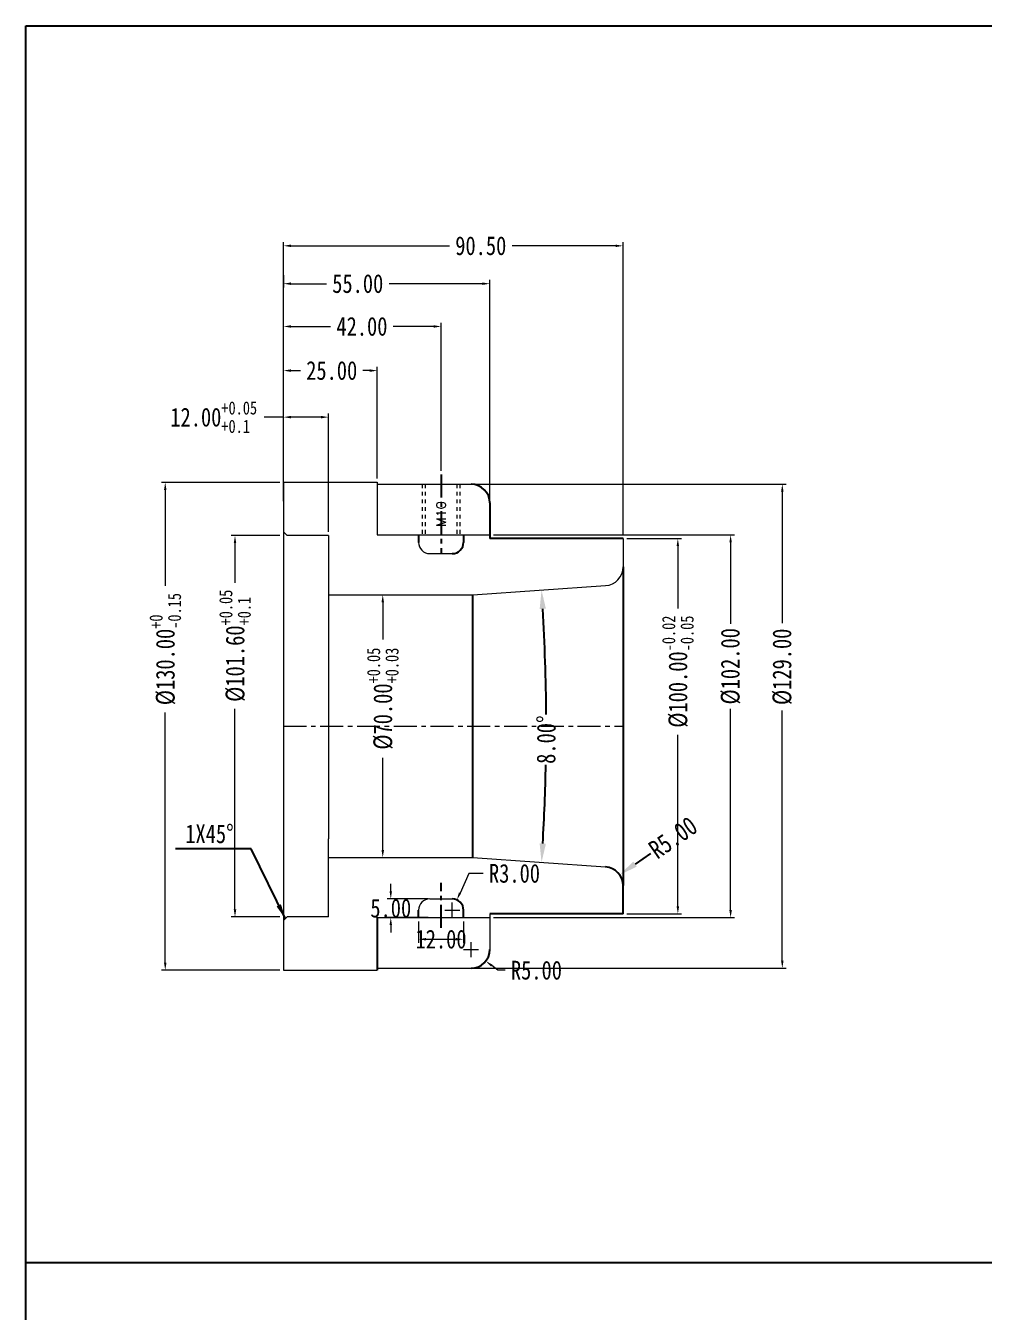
# Model space of a CAD drawing. Header units: millimetres. Extents: x 3372 to 4254, y -2880 to -2194.
# Drawn here: x 3372.4 to 3627.9, y -2536.7 to -2193.8 of the extents above; entities that cross this region are included whole.
import ezdxf
from ezdxf.enums import TextEntityAlignment as Align

# ---------------------------------------------------------------- set-up
doc = ezdxf.new("R2010")
doc.units = ezdxf.units.MM
doc.header["$LTSCALE"] = 16.335
doc.header["$PDMODE"] = 3
doc.header["$PDSIZE"] = 0.3125
doc.linetypes.add('CENTER', pattern=[0.6, 0.375, -0.075, 0.075, -0.075])
doc.linetypes.add('HIDDEN', pattern=[0.2, 0.1, -0.1])
doc.layers.get('0').update_dxf_attribs({"linetype": 'CONTINUOUS'})
doc.layers.get('Defpoints').update_dxf_attribs({"linetype": 'CONTINUOUS'})
doc.layers.add('screw', color=33, linetype='CONTINUOUS', lineweight=13)
doc.styles.get("Standard").update_dxf_attribs({"font": 'txt', "width": 0.8})
doc.styles.add('TXT', font='txt.shx', dxfattribs={"bigfont": 'gbcbig.shx'})
doc.dimstyles.new('ISO-25', dxfattribs={"dimtxt": 8, "dimasz": 6, "dimexe": 1.25, "dimexo": 0.625, "dimgap": 0, "dimtad": 1, "dimdsep": 46, "dimtxsty": 'Standard', "dimcen": 0, "dimclrd": 4, "dimclre": 4, "dimclrt": 6, "dimazin": 0, "dimtfac": 1, "dimtofl": 0, "dimtmove": 0, "dimatfit": 3, "dimfxl": 0, "dimarcsym": 0})
doc.dimstyles.get("Standard").update_dxf_attribs({"dimtxt": 0.15625, "dimasz": 0.1875, "dimexe": 0.125, "dimexo": 0.0625, "dimtad": 0, "dimtih": 1, "dimtoh": 1, "dimdsep": 46, "dimtxsty": 'Standard', "dimcen": 0.09, "dimadec": 0, "dimazin": 0, "dimtp": 0.01, "dimtm": 0.01, "dimtfac": 1, "dimtofl": 0, "dimtmove": 0, "dimatfit": 3, "dimfxl": 0, "dimtolj": 1, "dimarcsym": 0})
doc.dimstyles.new('STANDARD$0', dxfattribs={"dimscale": 2, "dimtxt": 3, "dimasz": 3, "dimexe": 1.25, "dimexo": 0.625, "dimgap": 0.5, "dimtad": 0, "dimdsep": 46, "dimlunit": 6, "dimtxsty": 'Standard', "dimblk": 'CLOSEDBLANK', "dimcen": 0, "dimclrt": 2, "dimazin": 2, "dimtfac": 2, "dimtmove": 1, "dimatfit": 3, "dimfxl": 0, "dimtolj": 1, "dimtzin": 0, "dimarcsym": 0})

# ---------------------------------------------------------------- blocks, each defined once
blk = doc.blocks.new('*D6')
at = {"color": 1, "lineweight": 0, "transparency": 16777216}
for p, q in [((3440.08, -2329.68), (3427.16, -2329.68)), ((3440.08, -2431.28), (3427.16, -2431.28))]:
    blk.add_line(p, q, dxfattribs=at)
at = {"color": 0, "lineweight": 0, "transparency": 16777216}
for p, q in [((3428.16, -2331.68), (3428.16, -2342.23)), ((3428.16, -2429.28), (3428.16, -2375.83))]:
    blk.add_line(p, q, dxfattribs=at)
at = {"color": 0, "transparency": 16777216}
for points in [[(3427.83, -2331.68), (3428.5, -2331.68), (3428.16, -2329.68)], [(3427.83, -2429.28), (3428.5, -2429.28), (3428.16, -2431.28)]]:
    blk.add_solid(points, dxfattribs=at)
at = {"layer": 'Defpoints', "color": 0, "transparency": 16777216}
for p in [(3441.08, -2329.68), (3428.16, -2431.28), (3441.08, -2431.28)]:
    blk.add_point(p, dxfattribs=at)
at = {"color": 0, "lineweight": 0, "transparency": 16777216, "insert": (3428.16, -2359.03), "char_height": 5, "attachment_point": 5, "rotation": 90}
blk.add_mtext('\\A1;%%C101.60{\\H0.7x;\\S+0.05^ +0.1;}', dxfattribs=at)
blk = doc.blocks.new('*D7')
at = {"color": 1, "lineweight": 0, "transparency": 16777216}
for p, q in [((3441.08, -2320.48), (3441.08, -2297.1)), ((3453.08, -2328.68), (3453.08, -2297.1))]:
    blk.add_line(p, q, dxfattribs=at)
at = {"color": 0, "lineweight": 0, "transparency": 16777216}
for p, q in [((3441.08, -2298.1), (3435.96, -2298.1)), ((3451.08, -2298.1), (3443.08, -2298.1))]:
    blk.add_line(p, q, dxfattribs=at)
at = {"color": 0, "transparency": 16777216}
for points in [[(3443.08, -2297.77), (3443.08, -2298.44), (3441.08, -2298.1)], [(3451.08, -2297.77), (3451.08, -2298.44), (3453.08, -2298.1)]]:
    blk.add_solid(points, dxfattribs=at)
at = {"layer": 'Defpoints', "color": 0, "transparency": 16777216}
for p in [(3453.08, -2298.1), (3441.08, -2321.48), (3453.08, -2329.68)]:
    blk.add_point(p, dxfattribs=at)
at = {"color": 0, "lineweight": 0, "transparency": 16777216, "insert": (3422.49, -2298.1), "char_height": 5, "attachment_point": 5}
blk.add_mtext('\\A1;12.00{\\H0.7x;\\S+0.05^ +0.1;}', dxfattribs=at)
blk = doc.blocks.new('*D8')
at = {"color": 1, "lineweight": 0, "transparency": 16777216}
for p, q in [((3440.08, -2315.48), (3408.57, -2315.48)), ((3440.08, -2445.48), (3408.57, -2445.48))]:
    blk.add_line(p, q, dxfattribs=at)
at = {"color": 0, "lineweight": 0, "transparency": 16777216}
for p, q in [((3409.57, -2317.48), (3409.57, -2343.02)), ((3409.57, -2443.48), (3409.57, -2376.82))]:
    blk.add_line(p, q, dxfattribs=at)
at = {"color": 0, "transparency": 16777216}
for points in [[(3409.24, -2317.48), (3409.9, -2317.48), (3409.57, -2315.48)], [(3409.24, -2443.48), (3409.9, -2443.48), (3409.57, -2445.48)]]:
    blk.add_solid(points, dxfattribs=at)
at = {"layer": 'Defpoints', "color": 0, "transparency": 16777216}
for p in [(3441.08, -2315.48), (3409.57, -2445.48), (3441.08, -2445.48)]:
    blk.add_point(p, dxfattribs=at)
at = {"color": 0, "lineweight": 0, "transparency": 16777216, "insert": (3409.57, -2359.92), "char_height": 5, "attachment_point": 5, "rotation": 90}
blk.add_mtext('\\A1;%%C130.00{\\H0.7x;\\S+0^ -0.15;}', dxfattribs=at)
blk = doc.blocks.new('*D9')
at = {"color": 1, "lineweight": 0, "transparency": 16777216}
for p, q in [((3454.08, -2345.48), (3468.54, -2345.48)), ((3454.08, -2415.48), (3468.54, -2415.48))]:
    blk.add_line(p, q, dxfattribs=at)
at = {"color": 0, "lineweight": 0, "transparency": 16777216}
for p, q in [((3467.54, -2347.48), (3467.54, -2357.33)), ((3467.54, -2413.48), (3467.54, -2388.93))]:
    blk.add_line(p, q, dxfattribs=at)
at = {"color": 0, "transparency": 16777216}
for points in [[(3467.21, -2347.48), (3467.88, -2347.48), (3467.54, -2345.48)], [(3467.21, -2413.48), (3467.88, -2413.48), (3467.54, -2415.48)]]:
    blk.add_solid(points, dxfattribs=at)
at = {"layer": 'Defpoints', "color": 0, "transparency": 16777216}
for p in [(3453.08, -2345.48), (3453.08, -2415.48), (3467.54, -2415.48)]:
    blk.add_point(p, dxfattribs=at)
at = {"color": 0, "lineweight": 0, "transparency": 16777216, "insert": (3467.54, -2373.13), "char_height": 5, "attachment_point": 5, "rotation": 90}
blk.add_mtext('\\A1;%%C70.00{\\H0.7x;\\S+0.05^ +0.03;}', dxfattribs=at)
blk = doc.blocks.new('*D10')
at = {"color": 1, "lineweight": 0, "transparency": 16777216}
for p, q in [((3477.08, -2432.48), (3477.08, -2438.24)), ((3489.08, -2432.48), (3489.08, -2438.24))]:
    blk.add_line(p, q, dxfattribs=at)
at = {"color": 0, "lineweight": 0, "transparency": 16777216}
blk.add_line((3479.08, -2437.24), (3487.08, -2437.24), dxfattribs=at)
at = {"color": 0, "transparency": 16777216}
for points in [[(3479.08, -2436.91), (3479.08, -2437.58), (3477.08, -2437.24)], [(3487.08, -2436.91), (3487.08, -2437.58), (3489.08, -2437.24)]]:
    blk.add_solid(points, dxfattribs=at)
at = {"layer": 'Defpoints', "color": 0, "transparency": 16777216}
for p in [(3477.08, -2431.48), (3489.08, -2431.48), (3489.08, -2437.24)]:
    blk.add_point(p, dxfattribs=at)
at = {"color": 0, "lineweight": 0, "transparency": 16777216, "insert": (3483.08, -2437.24), "char_height": 5, "attachment_point": 5}
blk.add_mtext('\\A1;12.00', dxfattribs=at)
blk = doc.blocks.new('*D11')
at = {"color": 0, "lineweight": 0, "transparency": 16777216}
for p, q in [((3490.48, -2419.71), (3488.13, -2424.92)), ((3494.32, -2419.71), (3490.48, -2419.71))]:
    blk.add_line(p, q, dxfattribs=at)
at = {"color": 1, "lineweight": 0, "transparency": 16777216}
for p, q in [((3484.08, -2429.48), (3488.08, -2429.48)), ((3486.08, -2431.48), (3486.08, -2427.48))]:
    blk.add_line(p, q, dxfattribs=at)
at = {"color": 0, "transparency": 16777216}
blk.add_solid([(3487.83, -2424.78), (3488.44, -2425.05), (3487.31, -2426.74)], dxfattribs=at)
at = {"layer": 'Defpoints', "color": 0, "transparency": 16777216}
for p in [(3487.31, -2426.74), (3486.08, -2429.48)]:
    blk.add_point(p, dxfattribs=at)
at = {"color": 0, "lineweight": 0, "transparency": 16777216, "insert": (3502.65, -2419.71), "char_height": 5, "attachment_point": 5}
blk.add_mtext('\\A1;R3.00', dxfattribs=at)
blk = doc.blocks.new('*D26')
at = {"color": 1, "lineweight": 0, "transparency": 16777216}
for p, q in [((3441.08, -2320.48), (3441.08, -2284.7)), ((3466.08, -2314.48), (3466.08, -2284.7))]:
    blk.add_line(p, q, dxfattribs=at)
at = {"color": 0, "lineweight": 0, "transparency": 16777216}
for p, q in [((3443.08, -2285.7), (3445.6, -2285.7)), ((3464.08, -2285.7), (3462.27, -2285.7))]:
    blk.add_line(p, q, dxfattribs=at)
at = {"color": 0, "transparency": 16777216}
for points in [[(3443.08, -2285.37), (3443.08, -2286.04), (3441.08, -2285.7)], [(3464.08, -2285.37), (3464.08, -2286.04), (3466.08, -2285.7)]]:
    blk.add_solid(points, dxfattribs=at)
at = {"layer": 'Defpoints', "color": 0, "transparency": 16777216}
for p in [(3441.08, -2285.7), (3466.08, -2315.48), (3441.08, -2321.48)]:
    blk.add_point(p, dxfattribs=at)
at = {"color": 0, "lineweight": 0, "transparency": 16777216, "insert": (3453.94, -2285.7), "char_height": 5, "attachment_point": 5}
blk.add_mtext('\\A1;25.00', dxfattribs=at)
blk = doc.blocks.new('*D27')
at = {"color": 1, "lineweight": 0, "transparency": 16777216}
for p, q in [((3441.08, -2304.79), (3441.08, -2272.94)), ((3483.08, -2312.39), (3483.08, -2272.94))]:
    blk.add_line(p, q, dxfattribs=at)
at = {"color": 0, "lineweight": 0, "transparency": 16777216}
for p, q in [((3443.08, -2273.94), (3453.65, -2273.94)), ((3481.08, -2273.94), (3470.32, -2273.94))]:
    blk.add_line(p, q, dxfattribs=at)
at = {"color": 0, "transparency": 16777216}
for points in [[(3443.08, -2273.61), (3443.08, -2274.28), (3441.08, -2273.94)], [(3481.08, -2273.61), (3481.08, -2274.28), (3483.08, -2273.94)]]:
    blk.add_solid(points, dxfattribs=at)
at = {"layer": 'Defpoints', "color": 0, "transparency": 16777216}
for p in [(3441.08, -2273.94), (3441.08, -2305.79), (3483.08, -2313.39)]:
    blk.add_point(p, dxfattribs=at)
at = {"color": 0, "lineweight": 0, "transparency": 16777216, "insert": (3461.99, -2273.94), "char_height": 5, "attachment_point": 5}
blk.add_mtext('\\A1;42.00', dxfattribs=at)
blk = doc.blocks.new('*D12')
at = {"color": 1, "lineweight": 0, "transparency": 16777216}
for p, q in [((3492.08, -2315.98), (3575.03, -2315.98)), ((3492.28, -2444.97), (3575.03, -2444.97))]:
    blk.add_line(p, q, dxfattribs=at)
at = {"color": 0, "lineweight": 0, "transparency": 16777216}
for p, q in [((3574.03, -2317.98), (3574.03, -2352.97)), ((3574.03, -2442.97), (3574.03, -2376.31))]:
    blk.add_line(p, q, dxfattribs=at)
at = {"color": 0, "transparency": 16777216}
for points in [[(3573.7, -2317.98), (3574.36, -2317.98), (3574.03, -2315.98)], [(3573.7, -2442.97), (3574.36, -2442.97), (3574.03, -2444.97)]]:
    blk.add_solid(points, dxfattribs=at)
at = {"layer": 'Defpoints', "color": 0, "transparency": 16777216}
for p in [(3491.08, -2315.98), (3491.28, -2444.97), (3574.03, -2444.97)]:
    blk.add_point(p, dxfattribs=at)
at = {"color": 0, "lineweight": 0, "transparency": 16777216, "insert": (3574.03, -2364.64), "char_height": 5, "attachment_point": 5, "rotation": 90}
blk.add_mtext('\\A1;%%c129.00', dxfattribs=at)
blk = doc.blocks.new('*D13')
at = {"color": 0, "lineweight": 0, "transparency": 16777216}
for p, q in [((3469.68, -2424.48), (3469.68, -2422.48)), ((3469.68, -2433.48), (3469.68, -2435.48))]:
    blk.add_line(p, q, dxfattribs=at)
at = {"color": 1, "lineweight": 0, "transparency": 16777216}
for p, q in [((3479.65, -2426.48), (3468.68, -2426.48)), ((3479.65, -2431.48), (3468.68, -2431.48))]:
    blk.add_line(p, q, dxfattribs=at)
at = {"color": 0, "transparency": 16777216}
for points in [[(3469.35, -2424.48), (3470.01, -2424.48), (3469.68, -2426.48)], [(3469.35, -2433.48), (3470.01, -2433.48), (3469.68, -2431.48)]]:
    blk.add_solid(points, dxfattribs=at)
at = {"layer": 'Defpoints', "color": 0, "transparency": 16777216}
for p in [(3480.65, -2426.48), (3469.68, -2431.48), (3480.65, -2431.48)]:
    blk.add_point(p, dxfattribs=at)
at = {"color": 0, "lineweight": 0, "transparency": 16777216, "insert": (3469.68, -2428.98), "char_height": 5, "attachment_point": 5}
blk.add_mtext('\\A1;5.00', dxfattribs=at)
blk = doc.blocks.new('*D28')
at = {"color": 1, "lineweight": 0, "transparency": 16777216}
for p, q in [((3489.08, -2439.98), (3493.08, -2439.98)), ((3491.08, -2441.98), (3491.08, -2437.98))]:
    blk.add_line(p, q, dxfattribs=at)
at = {"color": 0, "lineweight": 0, "transparency": 16777216}
for p, q in [((3498.17, -2445.52), (3496.59, -2444.28)), ((3500.17, -2445.52), (3498.17, -2445.52))]:
    blk.add_line(p, q, dxfattribs=at)
at = {"color": 0, "transparency": 16777216}
blk.add_solid([(3496.8, -2444.02), (3496.39, -2444.55), (3495.02, -2443.05)], dxfattribs=at)
at = {"layer": 'Defpoints', "color": 0, "transparency": 16777216}
for p in [(3491.08, -2439.98), (3495.02, -2443.05)]:
    blk.add_point(p, dxfattribs=at)
at = {"color": 0, "lineweight": 0, "transparency": 16777216, "insert": (3508.5, -2445.52), "char_height": 5, "attachment_point": 5}
blk.add_mtext('\\A1;R5.00', dxfattribs=at)
blk = doc.blocks.new('*D14')
at = {"color": 1, "lineweight": 0, "transparency": 16777216}
for p, q in [((3532.58, -2330.48), (3547.19, -2330.48)), ((3532.58, -2430.48), (3547.19, -2430.48))]:
    blk.add_line(p, q, dxfattribs=at)
at = {"color": 0, "lineweight": 0, "transparency": 16777216}
for p, q in [((3546.19, -2332.48), (3546.19, -2349.13)), ((3546.19, -2428.48), (3546.19, -2382.73))]:
    blk.add_line(p, q, dxfattribs=at)
at = {"color": 0, "transparency": 16777216}
for points in [[(3545.86, -2332.48), (3546.52, -2332.48), (3546.19, -2330.48)], [(3545.86, -2428.48), (3546.52, -2428.48), (3546.19, -2430.48)]]:
    blk.add_solid(points, dxfattribs=at)
at = {"layer": 'Defpoints', "color": 0, "transparency": 16777216}
for p in [(3531.58, -2330.48), (3531.58, -2430.48), (3546.19, -2430.48)]:
    blk.add_point(p, dxfattribs=at)
at = {"color": 0, "lineweight": 0, "transparency": 16777216, "insert": (3546.19, -2365.93), "char_height": 5, "attachment_point": 5, "rotation": 90}
blk.add_mtext('\\A1;%%C100.00{\\H0.7x;\\S-0.02^ -0.05;}', dxfattribs=at)
blk = doc.blocks.new('*D15')
at = {"color": 1, "lineweight": 0, "transparency": 16777216}
for p, q in [((3441.08, -2320.48), (3441.08, -2251.45)), ((3531.58, -2329.48), (3531.58, -2251.45))]:
    blk.add_line(p, q, dxfattribs=at)
at = {"color": 0, "lineweight": 0, "transparency": 16777216}
for p, q in [((3443.08, -2252.45), (3485.33, -2252.45)), ((3529.58, -2252.45), (3502, -2252.45))]:
    blk.add_line(p, q, dxfattribs=at)
at = {"color": 0, "transparency": 16777216}
for points in [[(3443.08, -2252.11), (3443.08, -2252.78), (3441.08, -2252.45)], [(3529.58, -2252.11), (3529.58, -2252.78), (3531.58, -2252.45)]]:
    blk.add_solid(points, dxfattribs=at)
at = {"layer": 'Defpoints', "color": 0, "transparency": 16777216}
for p in [(3531.58, -2252.45), (3441.08, -2321.48), (3531.58, -2330.48)]:
    blk.add_point(p, dxfattribs=at)
at = {"color": 0, "lineweight": 0, "transparency": 16777216, "insert": (3493.67, -2252.45), "char_height": 5, "attachment_point": 5}
blk.add_mtext('\\A1;90.50', dxfattribs=at)
blk = doc.blocks.new('*D16')
at = {"color": 1, "lineweight": 0, "transparency": 16777216}
for p, q in [((3497.08, -2329.48), (3561.25, -2329.48)), ((3497.08, -2431.48), (3561.25, -2431.48))]:
    blk.add_line(p, q, dxfattribs=at)
at = {"color": 0, "lineweight": 0, "transparency": 16777216}
for p, q in [((3560.25, -2331.48), (3560.25, -2353.17)), ((3560.25, -2429.48), (3560.25, -2375.84))]:
    blk.add_line(p, q, dxfattribs=at)
at = {"color": 0, "transparency": 16777216}
for points in [[(3559.92, -2331.48), (3560.58, -2331.48), (3560.25, -2329.48)], [(3559.92, -2429.48), (3560.58, -2429.48), (3560.25, -2431.48)]]:
    blk.add_solid(points, dxfattribs=at)
at = {"layer": 'Defpoints', "color": 0, "transparency": 16777216}
for p in [(3496.08, -2329.48), (3496.08, -2431.48), (3560.25, -2431.48)]:
    blk.add_point(p, dxfattribs=at)
at = {"color": 0, "lineweight": 0, "transparency": 16777216, "insert": (3560.25, -2364.5), "char_height": 5, "attachment_point": 5, "rotation": 90}
blk.add_mtext('\\A1;%%c102.00', dxfattribs=at)
blk = doc.blocks.new('*D29')
at = {"color": 1, "lineweight": 0, "transparency": 16777216}
for p, q in [((3441.08, -2260.31), (3441.08, -2263.54)), ((3496.08, -2319.98), (3496.08, -2261.54))]:
    blk.add_line(p, q, dxfattribs=at)
at = {"color": 0, "lineweight": 0, "transparency": 16777216}
for p, q in [((3443.08, -2262.54), (3452.55, -2262.54)), ((3494.08, -2262.54), (3469.22, -2262.54))]:
    blk.add_line(p, q, dxfattribs=at)
at = {"color": 0, "transparency": 16777216}
for points in [[(3443.08, -2262.2), (3443.08, -2262.87), (3441.08, -2262.54)], [(3494.08, -2262.2), (3494.08, -2262.87), (3496.08, -2262.54)]]:
    blk.add_solid(points, dxfattribs=at)
at = {"layer": 'Defpoints', "color": 0, "transparency": 16777216}
for p in [(3441.08, -2259.31), (3441.08, -2262.54), (3496.08, -2320.98)]:
    blk.add_point(p, dxfattribs=at)
at = {"color": 0, "lineweight": 0, "transparency": 16777216, "insert": (3460.88, -2262.54), "char_height": 5, "attachment_point": 5}
blk.add_mtext('\\A1;55.00', dxfattribs=at)
blk = doc.blocks.new('*D30')
at = {"color": 4, "lineweight": -2, "transparency": 16777216}
for start, end in [(0.3409, 3.4492), (356.5508, 358.8719)]:
    blk.add_arc((2991.05, -2380.48), 520.07, start, end, dxfattribs=at)
at = {"color": 4, "transparency": 16777216}
for points in [[(3509.36, -2349.24), (3511.02, -2349.13), (3509.86, -2344.2)], [(3511.02, -2411.82), (3509.36, -2411.71), (3509.86, -2416.75)]]:
    blk.add_solid(points, dxfattribs=at)
at = {"layer": 'Defpoints', "color": 0, "transparency": 16777216}
for p in [(3526.93, -2343), (3491.58, -2345.48), (3510.99, -2368.37), (3491.58, -2415.48), (3526.93, -2417.95)]:
    blk.add_point(p, dxfattribs=at)
at = {"color": 6, "transparency": 16777216, "insert": (3511.12, -2384.05), "char_height": 5, "attachment_point": 5, "rotation": 89.6064}
blk.add_mtext('\\A1;8.00\\M+5A1E3', dxfattribs=at)
blk = doc.blocks.new('*D60')
at = {"color": 4, "lineweight": -2, "transparency": 16777216}
blk.add_line((3538.88, -2414.36), (3534.78, -2417.22), dxfattribs=at)
at = {"color": 4, "transparency": 16777216}
blk.add_solid([(3534.31, -2416.53), (3535.26, -2417.9), (3530.68, -2420.08)], dxfattribs=at)
at = {"layer": 'Defpoints', "color": 0, "transparency": 16777216}
for p in [(3530.68, -2420.08), (3526.58, -2422.94)]:
    blk.add_point(p, dxfattribs=at)
at = {"color": 6, "transparency": 16777216, "insert": (3544.9, -2410.16), "char_height": 5, "attachment_point": 5, "rotation": 34.878}
blk.add_mtext('\\A1;R5.00', dxfattribs=at)

msp = doc.modelspace()

# ---------------------------------------------------------------- linework, layer by layer
at = {"color": 1, "linetype": 'CENTER'}
for p, q in [((3483.078, -2313.394), (3483.078, -2334.475)), ((3483.078, -2434.221), (3483.078, -2422.244))]:
    msp.add_line(p, q, dxfattribs=at)
at = {"lineweight": 0}
for p, q in [((3441.078, -2315.475), (3466.078, -2315.475)), ((3441.078, -2315.475), (3441.078, -2328.675)), ((3466.078, -2315.475), (3466.078, -2329.475)), ((3466.078, -2315.975), (3491.078, -2315.975)), ((3441.078, -2328.675), (3442.078, -2329.675)), ((3441.078, -2328.675), (3441.078, -2445.475)), ((3453.078, -2329.675), (3442.078, -2329.675)), ((3453.078, -2329.675), (3453.078, -2350.475)), ((3466.078, -2329.475), (3496.078, -2329.475)), ((3531.578, -2330.475), (3531.578, -2338.016)), ((3480.078, -2334.475), (3486.078, -2334.475)), ((3491.578, -2345.475), (3526.927, -2343.004)), ((3453.078, -2345.475), (3491.578, -2345.475)), ((3453.078, -2350.475), (3453.078, -2410.475)), ((3453.078, -2431.275), (3453.078, -2410.475)), ((3453.078, -2415.475), (3491.578, -2415.475)), ((3491.578, -2415.475), (3526.927, -2417.947)), ((3480.078, -2426.475), (3486.078, -2426.475)), ((3496.078, -2430.475), (3496.078, -2439.975)), ((3442.078, -2431.275), (3441.078, -2432.275)), ((3441.078, -2432.275), (3441.078, -2439.475)), ((3453.078, -2431.275), (3442.078, -2431.275)), ((3466.078, -2431.475), (3496.078, -2431.475)), ((3441.078, -2445.475), (3466.078, -2445.475)), ((3466.078, -2444.975), (3491.078, -2444.975))]:
    msp.add_line(p, q, dxfattribs=at)
for p, q in [((3496.078, -2320.975), (3496.078, -2330.475)), ((3477.078, -2329.475), (3477.078, -2331.475)), ((3489.078, -2329.475), (3489.078, -2331.475)), ((3531.578, -2330.475), (3496.078, -2330.475)), ((3531.578, -2338.016), (3531.578, -2422.935)), ((3491.578, -2415.475), (3491.578, -2345.475)), ((3477.078, -2431.475), (3477.078, -2429.475)), ((3489.078, -2431.475), (3489.078, -2429.475)), ((3531.578, -2430.475), (3496.078, -2430.475)), ((3466.078, -2431.475), (3466.078, -2445.475))]:
    msp.add_line(p, q)
at = {"color": 1, "linetype": 'CENTER', "lineweight": 0}
msp.add_line((3441.078, -2380.475), (3531.578, -2380.475), dxfattribs=at)
at = {"ltscale": 0.5}
for p, q in [((3531.578, -2430.475), (3531.578, -2422.935)), ((3372.387, -2523.42), (3874.511, -2523.42))]:
    msp.add_line(p, q, dxfattribs=at)
msp.add_lwpolyline([(3372.387, -2193.794), (4254.076, -2193.794), (4254.076, -2879.508), (3372.387, -2879.508)], close=True, dxfattribs=at)
for centre, radius, start, end in [((3491.078, -2320.975), 5, 0, 90), ((3486.078, -2331.475), 3, 270, 0), ((3486.078, -2429.475), 3, 0, 90), ((3491.078, -2439.975), 5, 270, 0)]:
    msp.add_arc(centre, radius, start, end)
at = {"lineweight": 0}
for centre, radius, start, end in [((3480.078, -2331.475), 3, 180, 270), ((3526.578, -2338.016), 5, 274, 0), ((3480.078, -2429.475), 3, 90, 180)]:
    msp.add_arc(centre, radius, start, end, dxfattribs=at)
at = {"ltscale": 0.5}
msp.add_arc((3526.578, -2422.935), 5, 0, 86, dxfattribs=at)
at = {"layer": 'screw', "color": 92, "linetype": 'HIDDEN', "ltscale": 0.621977}
for p, q in [((3478.078, -2315.975), (3478.078, -2329.475)), ((3488.078, -2315.975), (3488.078, -2329.475))]:
    msp.add_line(p, q, dxfattribs=at)
at = {"layer": 'screw', "linetype": 'HIDDEN', "ltscale": 0.621977}
for p, q in [((3478.828, -2315.975), (3478.828, -2329.475)), ((3487.328, -2315.975), (3487.328, -2329.475))]:
    msp.add_line(p, q, dxfattribs=at)

# ---------------------------------------------------------------- texts
at = {"insert": (3414.91, -2406.633), "char_height": 5, "width": 18.00079, "attachment_point": 1}
msp.add_mtext('{\\fSimSun|b0|i0|c134|p2;1X45%%D}', dxfattribs=at)
at = {"layer": 'screw', "color": 6, "linetype": 'HIDDEN', "ltscale": 0.621977, "style": 'TXT'}
msp.add_text('M10', height=2.5, rotation=90, dxfattribs=at).set_placement((3483.078, -2323.935), align=Align.MIDDLE)

# ---------------------------------------------------------------- dimensions: what is measured, and where the dimension line sits
at = {"lineweight": 0}
for base, p1, p2, dimstyle, override, picture, middle in [((3531.578, -2252.446), (3441.078, -2321.475), (3531.578, -2330.475), 'Standard', {"dimtxt": 5, "dimasz": 2, "dimexe": 1, "dimexo": 1, "dimgap": 1, "dimzin": 0, "dimdsep": 0, "dimcen": 2, "dimclre": 1, "dimtol": 0, "dimtp": 0, "dimtm": 0, "dimtzin": 0, "dimlwd": 0, "dimlwe": 0}, '*D15', (3493.666, -2252.446)), ((3441.078, -2262.537), (3496.078, -2320.975), (3441.078, -2259.314), 'STANDARD$0', {"dimscale": 1, "dimtxt": 5, "dimasz": 2, "dimexe": 1, "dimexo": 1, "dimgap": 1, "dimtih": 1, "dimtoh": 1, "dimzin": 0, "dimdsep": 0, "dimlunit": 2, "dimcen": 2, "dimclre": 1, "dimclrt": 0, "dimadec": 0, "dimazin": 0, "dimtfac": 1, "dimtofl": 0, "dimtmove": 0, "dimlwd": 0, "dimlwe": 0}, '*D29', (3460.884, -2262.537)), ((3441.078, -2273.942), (3483.078, -2313.394), (3441.078, -2305.79), 'Standard', {"dimtxt": 5, "dimasz": 2, "dimexe": 1, "dimexo": 1, "dimgap": 1, "dimzin": 0, "dimdsep": 0, "dimcen": 2, "dimclre": 1, "dimtol": 0, "dimtp": 0, "dimtm": 0, "dimtzin": 0, "dimlwd": 0, "dimlwe": 0}, '*D27', (3461.987, -2273.942)), ((3441.078, -2285.704), (3466.078, -2315.475), (3441.078, -2321.475), 'Standard', {"dimtxt": 5, "dimasz": 2, "dimexe": 1, "dimexo": 1, "dimgap": 1, "dimzin": 0, "dimdsep": 0, "dimcen": 2, "dimclre": 1, "dimtol": 0, "dimtp": 0, "dimtm": 0, "dimtzin": 0, "dimlwd": 0, "dimlwe": 0}, '*D26', (3453.938, -2285.704)), ((3489.078, -2437.244), (3477.078, -2431.475), (3489.078, -2431.475), 'Standard', {"dimtxt": 5, "dimasz": 2, "dimexe": 1, "dimexo": 1, "dimgap": 1, "dimzin": 0, "dimdsep": 0, "dimcen": 2, "dimclre": 1, "dimtol": 0, "dimtp": 0, "dimtm": 0, "dimtzin": 0, "dimlwd": 0, "dimlwe": 0}, '*D10', (3483.078, -2437.244))]:
    dim = msp.add_linear_dim(base=base, p1=p1, p2=p2, dimstyle=dimstyle, override=override, dxfattribs=at)
    dim.commit()
    dim.dimension.update_dxf_attribs({"geometry": picture, "text_midpoint": middle, "dimtype": 160})
dim = msp.add_linear_dim(base=(3453.078, -2298.104), p1=(3441.078, -2321.475), p2=(3453.078, -2329.675), text='<>{\\H0.7x;\\S+0.05^ +0.1;}', dimstyle='Standard', override={"dimtxt": 5, "dimasz": 2, "dimexe": 1, "dimexo": 1, "dimgap": 1, "dimzin": 0, "dimdsep": 0, "dimcen": 2, "dimclre": 1, "dimtol": 0, "dimtp": 0, "dimtm": 0, "dimtzin": 0, "dimlwd": 0, "dimlwe": 0}, dxfattribs=at)
dim.commit()
dim.dimension.update_dxf_attribs({"geometry": '*D7', "text_midpoint": (3422.495, -2298.104), "dimtype": 160})
for base, p1, p2, text, dimstyle, override, picture, middle in [((3409.571, -2445.475), (3441.078, -2315.475), (3441.078, -2445.475), '%%C<>{\\H0.7x;\\S+0^ -0.15;}', 'STANDARD$0', {"dimscale": 1, "dimtxt": 5, "dimasz": 2, "dimexe": 1, "dimexo": 1, "dimgap": 1, "dimzin": 0, "dimdsep": 0, "dimlunit": 2, "dimcen": 2, "dimclre": 1, "dimclrt": 0, "dimadec": 0, "dimazin": 0, "dimtfac": 1, "dimtofl": 0, "dimtmove": 0, "dimlwd": 0, "dimlwe": 0}, '*D8', (3409.571, -2359.923)), ((3574.03, -2444.971), (3491.078, -2315.975), (3491.279, -2444.971), '%%c<>', 'Standard', {"dimtxt": 5, "dimasz": 2, "dimexe": 1, "dimexo": 1, "dimgap": 1, "dimtih": 0, "dimtoh": 0, "dimzin": 0, "dimdsep": 0, "dimcen": 2, "dimclre": 1, "dimtol": 0, "dimlim": 0, "dimtp": 0, "dimtm": 0, "dimtzin": 0, "dimlwd": 0, "dimlwe": 0}, '*D12', (3574.03, -2364.64)), ((3428.164, -2431.275), (3441.078, -2329.675), (3441.078, -2431.275), '%%C<>{\\H0.7x;\\S+0.05^ +0.1;}', 'STANDARD$0', {"dimscale": 1, "dimtxt": 5, "dimasz": 2, "dimexe": 1, "dimexo": 1, "dimgap": 1, "dimzin": 0, "dimdsep": 0, "dimlunit": 2, "dimcen": 2, "dimclre": 1, "dimclrt": 0, "dimadec": 0, "dimazin": 0, "dimtfac": 1, "dimtofl": 0, "dimtmove": 0, "dimlwd": 0, "dimlwe": 0}, '*D6', (3428.164, -2359.028)), ((3560.251, -2431.475), (3496.078, -2329.475), (3496.078, -2431.475), '%%c<>', 'STANDARD$0', {"dimscale": 1, "dimtxt": 5, "dimasz": 2, "dimexe": 1, "dimexo": 1, "dimgap": 1, "dimzin": 0, "dimdsep": 0, "dimlunit": 2, "dimcen": 2, "dimclre": 1, "dimclrt": 0, "dimadec": 0, "dimazin": 0, "dimtfac": 1, "dimtofl": 0, "dimtmove": 0, "dimlwd": 0, "dimlwe": 0}, '*D16', (3560.251, -2364.504)), ((3546.191, -2430.475), (3531.578, -2330.475), (3531.578, -2430.475), '%%C<>{\\H0.7x;\\S-0.02^ -0.05;}', 'STANDARD$0', {"dimscale": 1, "dimtxt": 5, "dimasz": 2, "dimexe": 1, "dimexo": 1, "dimgap": 1, "dimzin": 0, "dimdsep": 0, "dimlunit": 2, "dimcen": 2, "dimclre": 1, "dimclrt": 0, "dimadec": 0, "dimazin": 0, "dimtfac": 1, "dimtofl": 0, "dimtmove": 0, "dimlwd": 0, "dimlwe": 0}, '*D14', (3546.191, -2365.932)), ((3467.544, -2415.475), (3453.078, -2345.475), (3453.078, -2415.475), '%%C<>{\\H0.7x;\\S+0.05^ +0.03;}', 'STANDARD$0', {"dimscale": 1, "dimtxt": 5, "dimasz": 2, "dimexe": 1, "dimexo": 1, "dimgap": 1, "dimzin": 0, "dimdsep": 0, "dimlunit": 2, "dimcen": 2, "dimclre": 1, "dimclrt": 0, "dimadec": 0, "dimazin": 0, "dimtfac": 1, "dimtofl": 0, "dimtmove": 0, "dimlwd": 0, "dimlwe": 0}, '*D9', (3467.544, -2373.13))]:
    dim = msp.add_linear_dim(base=base, p1=p1, p2=p2, angle=90, text=text, dimstyle=dimstyle, override=override, dxfattribs=at)
    dim.commit()
    dim.dimension.update_dxf_attribs({"geometry": picture, "text_midpoint": middle, "dimtype": 160})
dim = msp.add_angular_dim_2l(base=(3510.989, -2368.374), line1=((3491.578, -2415.475), (3526.927, -2417.947)), line2=((3491.578, -2345.475), (3526.927, -2343.004)), dimstyle='Standard', override={"dimtxt": 5, "dimasz": 5, "dimexe": 0, "dimexo": 0, "dimgap": 0, "dimtih": 0, "dimtoh": 0, "dimzin": 0, "dimcen": 0, "dimclrd": 4, "dimclre": 4, "dimclrt": 6, "dimadec": 2, "dimtp": 0, "dimtm": 0, "dimtzin": 0})
dim.commit()
dim.dimension.update_dxf_attribs({"geometry": '*D30', "text_midpoint": (3511.117, -2384.048), "dimtype": 162})
dim = msp.add_radius_dim(center=(3526.578, -2422.935), mpoint=(3530.68, -2420.076), dimstyle='Standard', override={"dimtxt": 5, "dimasz": 5, "dimexe": 0, "dimexo": 0, "dimgap": 0, "dimtih": 0, "dimtoh": 0, "dimzin": 0, "dimcen": 0, "dimclrd": 4, "dimclre": 4, "dimclrt": 6, "dimadec": 2, "dimtp": 0, "dimtm": 0, "dimtzin": 0})
dim.commit()
dim.dimension.update_dxf_attribs({"geometry": '*D60', "text_midpoint": (3544.9, -2410.164)})
dim = msp.add_radius_dim(center=(3486.078, -2429.475), mpoint=(3487.312, -2426.741), dimstyle='Standard', override={"dimtxt": 5, "dimasz": 2, "dimexe": 1, "dimexo": 1, "dimgap": 1, "dimzin": 0, "dimdsep": 0, "dimcen": 2, "dimclre": 1, "dimtol": 0, "dimtp": 0, "dimtm": 0, "dimtzin": 0, "dimlwd": 0, "dimlwe": 0}, dxfattribs=at)
dim.commit()
dim.dimension.update_dxf_attribs({"geometry": '*D11', "text_midpoint": (3502.652, -2419.706), "dimtype": 164})
dim = msp.add_linear_dim(base=(3469.681, -2431.475), p1=(3480.651, -2426.475), p2=(3480.651, -2431.475), angle=90, dimstyle='Standard', override={"dimtxt": 5, "dimasz": 2, "dimexe": 1, "dimexo": 1, "dimgap": 1, "dimzin": 0, "dimdsep": 0, "dimcen": 2, "dimclre": 1, "dimtol": 0, "dimtp": 0, "dimtm": 0, "dimtzin": 0, "dimlwd": 0, "dimlwe": 0}, dxfattribs=at)
dim.commit()
dim.dimension.update_dxf_attribs({"geometry": '*D13', "text_midpoint": (3469.681, -2428.975), "dimtype": 160})
dim = msp.add_radius_dim(center=(3491.078, -2439.975), mpoint=(3495.019, -2443.053), dimstyle='Standard', override={"dimtxt": 5, "dimasz": 2, "dimexe": 1, "dimexo": 1, "dimgap": 1, "dimzin": 0, "dimdsep": 0, "dimcen": 2, "dimclre": 1, "dimtol": 0, "dimtp": 0, "dimtm": 0, "dimtzin": 0, "dimlwd": 0, "dimlwe": 0}, dxfattribs=at)
dim.commit()
dim.dimension.update_dxf_attribs({"geometry": '*D28', "text_midpoint": (3508.505, -2445.515)})

# ---------------------------------------------------------------- leaders
msp.add_leader([(3441.578, -2431.775), (3432.444, -2413.13), (3412.322, -2413.13)], dimstyle='ISO-25', override={"dimtxt": 4.5, "dimasz": 4, "dimexe": 0, "dimexo": 0, "dimgap": 0, "dimtad": 0, "dimdsep": 46, "dimclrd": 256, "dimclre": 3, "dimclrt": 6, "dimtofl": 0})

doc.saveas('drawing.dxf')
